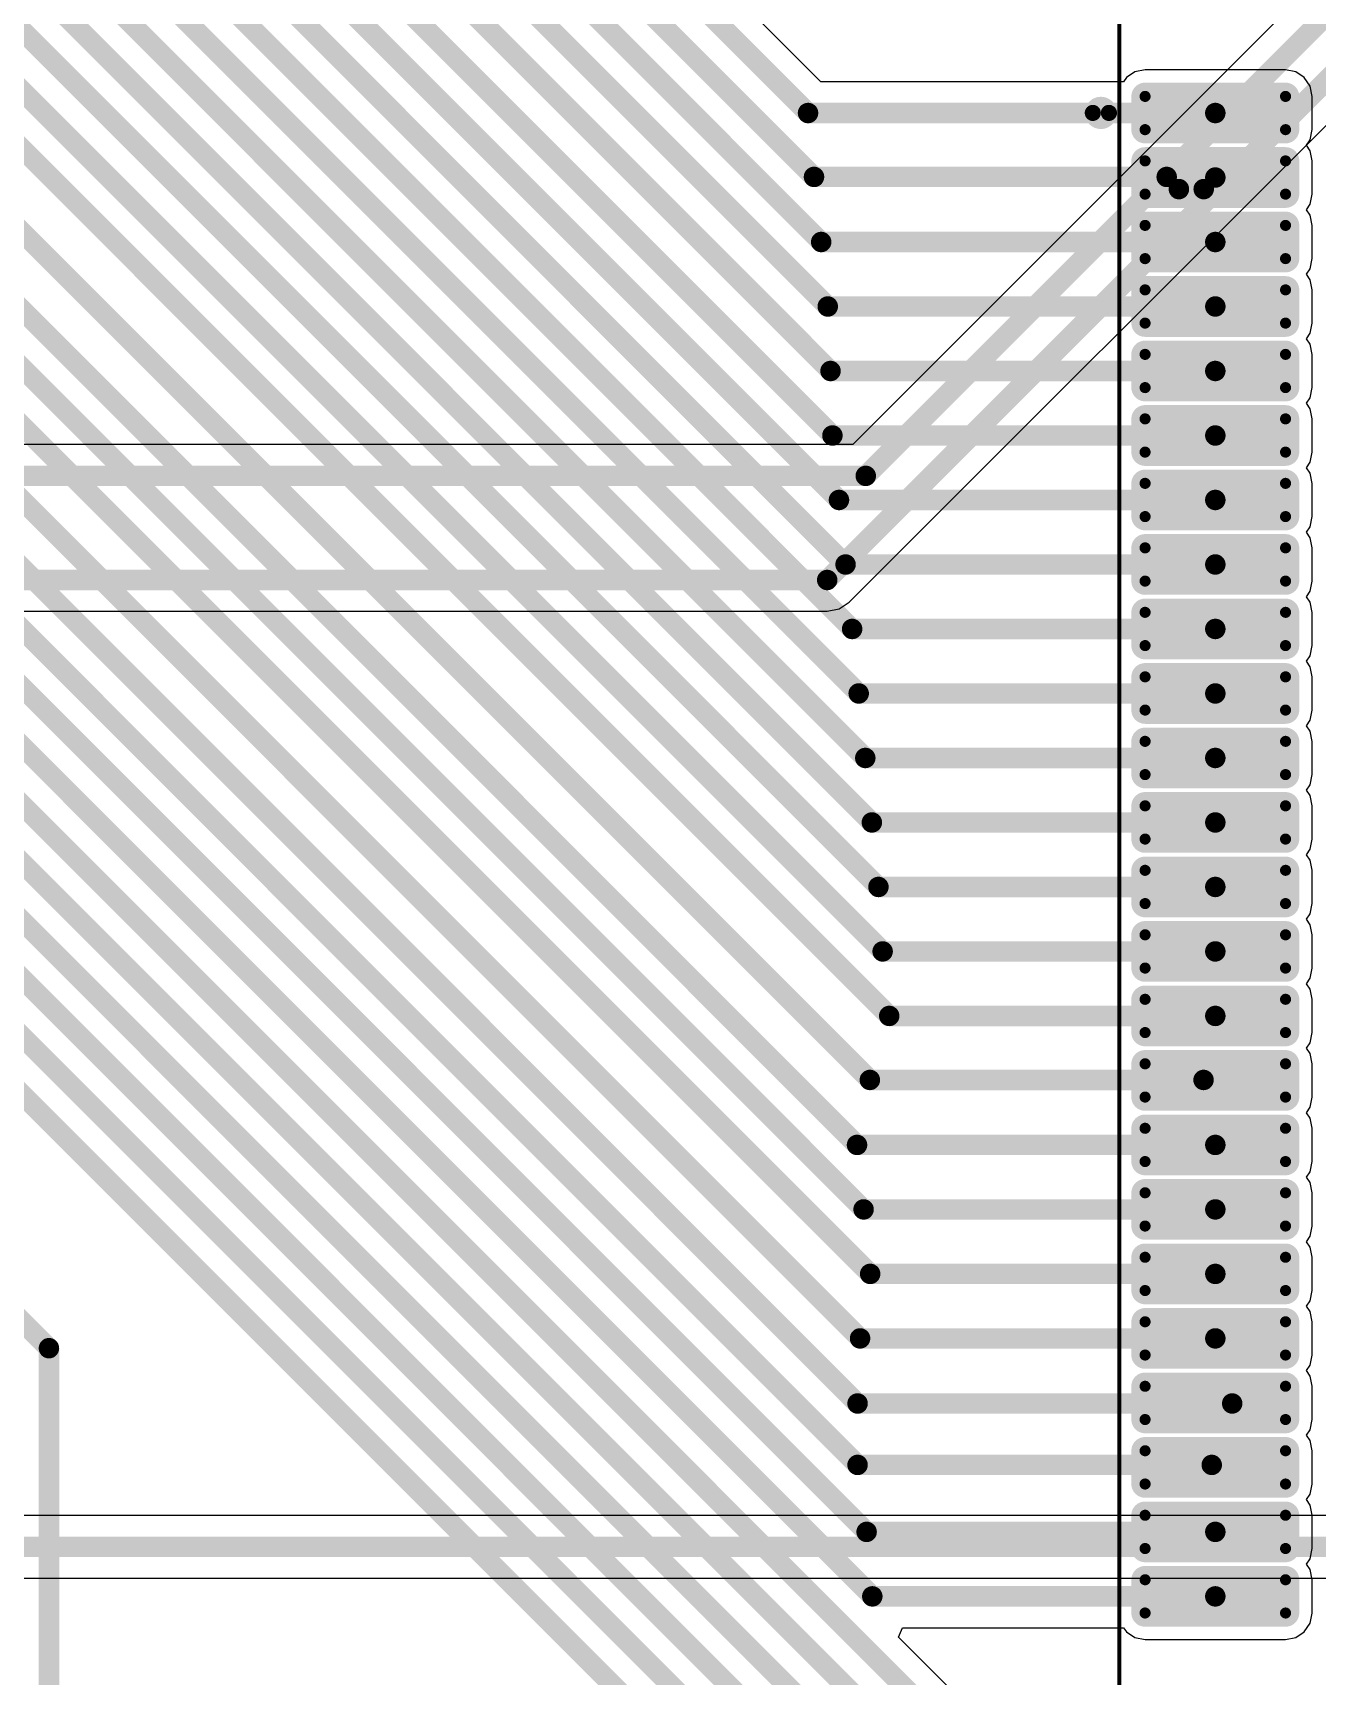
# Model space of a CAD drawing. Header units: millimetres. Extents: x 0.99 to 9.85, y 0.8 to 4.18.
# Drawn here: x 5.342 to 5.969, y 1.503 to 2.305 of the extents above; entities that cross this region are included whole.
import ezdxf

# ---------------------------------------------------------------- set-up
doc = ezdxf.new("R2010")
doc.units = ezdxf.units.MM
doc.header["$MEASUREMENT"] = 0
for name, color, linetype in [('BottomLayer', 5, 'Continuous'), ('Mechanical15', 56, 'Continuous'), ('TopLayer', 1, 'Continuous'), ('TopOverlay', 2, 'Continuous'), ('TopPaste', 8, 'Continuous'), ('TopSolder', 216, 'Continuous')]:
    doc.layers.add(name, color=color, linetype=linetype)

# ---------------------------------------------------------------- blocks, each defined once
blk = doc.blocks.new('QFP80P2390X1790X340_80N_91')
at = {"layer": 'Mechanical15', "const_width": 0.00197}
blk.add_lwpolyline([(-0.3811, -0.49921), (-0.3811, 0.49921)], dxfattribs=at)
at = {"layer": 'TopLayer', "const_width": 0.00271}
for points in [[(-0.36991, 0.37032, 1), (-0.3672, 0.37032, 1)], [(-0.3013, 0.37032, 1), (-0.2986, 0.37032, 1)], [(-0.36991, 0.35408, 1), (-0.3672, 0.35408, 1)], [(-0.3013, 0.35408, 1), (-0.2986, 0.35408, 1)], [(-0.36991, 0.33883, 1), (-0.3672, 0.33883, 1)], [(-0.3013, 0.33883, 1), (-0.2986, 0.33883, 1)], [(-0.36991, 0.32259, 1), (-0.3672, 0.32259, 1)], [(-0.3013, 0.32259, 1), (-0.2986, 0.32259, 1)], [(-0.36991, 0.30733, 1), (-0.3672, 0.30733, 1)], [(-0.3013, 0.30733, 1), (-0.2986, 0.30733, 1)], [(-0.36991, 0.29109, 1), (-0.3672, 0.29109, 1)], [(-0.3013, 0.29109, 1), (-0.2986, 0.29109, 1)], [(-0.36991, 0.27584, 1), (-0.3672, 0.27584, 1)], [(-0.3013, 0.27584, 1), (-0.2986, 0.27584, 1)], [(-0.36991, 0.2596, 1), (-0.3672, 0.2596, 1)], [(-0.3013, 0.2596, 1), (-0.2986, 0.2596, 1)], [(-0.36991, 0.24434, 1), (-0.3672, 0.24434, 1)], [(-0.3013, 0.24434, 1), (-0.2986, 0.24434, 1)], [(-0.36991, 0.2281, 1), (-0.3672, 0.2281, 1)], [(-0.3013, 0.2281, 1), (-0.2986, 0.2281, 1)], [(-0.36991, 0.21284, 1), (-0.3672, 0.21284, 1)], [(-0.3013, 0.21284, 1), (-0.2986, 0.21284, 1)], [(-0.36991, 0.1966, 1), (-0.3672, 0.1966, 1)], [(-0.3013, 0.1966, 1), (-0.2986, 0.1966, 1)], [(-0.36991, 0.18135, 1), (-0.3672, 0.18135, 1)], [(-0.3013, 0.18135, 1), (-0.2986, 0.18135, 1)], [(-0.36991, 0.16511, 1), (-0.3672, 0.16511, 1)], [(-0.3013, 0.16511, 1), (-0.2986, 0.16511, 1)], [(-0.36991, 0.14985, 1), (-0.3672, 0.14985, 1)], [(-0.3013, 0.14985, 1), (-0.2986, 0.14985, 1)], [(-0.36991, 0.13361, 1), (-0.3672, 0.13361, 1)], [(-0.3013, 0.13361, 1), (-0.2986, 0.13361, 1)], [(-0.36991, 0.11836, 1), (-0.3672, 0.11836, 1)], [(-0.3013, 0.11836, 1), (-0.2986, 0.11836, 1)], [(-0.36991, 0.10212, 1), (-0.3672, 0.10212, 1)], [(-0.3013, 0.10212, 1), (-0.2986, 0.10212, 1)], [(-0.36991, 0.08686, 1), (-0.3672, 0.08686, 1)], [(-0.3013, 0.08686, 1), (-0.2986, 0.08686, 1)], [(-0.36991, 0.07062, 1), (-0.3672, 0.07062, 1)], [(-0.3013, 0.07062, 1), (-0.2986, 0.07062, 1)], [(-0.36991, 0.05536, 1), (-0.3672, 0.05536, 1)], [(-0.3013, 0.05536, 1), (-0.2986, 0.05536, 1)], [(-0.36991, 0.03912, 1), (-0.3672, 0.03912, 1)], [(-0.3013, 0.03912, 1), (-0.2986, 0.03912, 1)], [(-0.36991, 0.02387, 1), (-0.3672, 0.02387, 1)], [(-0.3013, 0.02387, 1), (-0.2986, 0.02387, 1)], [(-0.36991, 0.00763, 1), (-0.3672, 0.00763, 1)], [(-0.3013, 0.00763, 1), (-0.2986, 0.00763, 1)], [(-0.36991, -0.00763, 1), (-0.3672, -0.00763, 1)], [(-0.3013, -0.00763, 1), (-0.2986, -0.00763, 1)], [(-0.36991, -0.02387, 1), (-0.3672, -0.02387, 1)], [(-0.3013, -0.02387, 1), (-0.2986, -0.02387, 1)], [(-0.36991, -0.03912, 1), (-0.3672, -0.03912, 1)], [(-0.3013, -0.03912, 1), (-0.2986, -0.03912, 1)], [(-0.36991, -0.05536, 1), (-0.3672, -0.05536, 1)], [(-0.3013, -0.05536, 1), (-0.2986, -0.05536, 1)], [(-0.36991, -0.07062, 1), (-0.3672, -0.07062, 1)], [(-0.3013, -0.07062, 1), (-0.2986, -0.07062, 1)], [(-0.36991, -0.08686, 1), (-0.3672, -0.08686, 1)], [(-0.3013, -0.08686, 1), (-0.2986, -0.08686, 1)], [(-0.36991, -0.10212, 1), (-0.3672, -0.10212, 1)], [(-0.3013, -0.10212, 1), (-0.2986, -0.10212, 1)], [(-0.36991, -0.11836, 1), (-0.3672, -0.11836, 1)], [(-0.3013, -0.11836, 1), (-0.2986, -0.11836, 1)], [(-0.36991, -0.13361, 1), (-0.3672, -0.13361, 1)], [(-0.3013, -0.13361, 1), (-0.2986, -0.13361, 1)], [(-0.36991, -0.14985, 1), (-0.3672, -0.14985, 1)], [(-0.3013, -0.14985, 1), (-0.2986, -0.14985, 1)], [(-0.36991, -0.16511, 1), (-0.3672, -0.16511, 1)], [(-0.3013, -0.16511, 1), (-0.2986, -0.16511, 1)], [(-0.36991, -0.18135, 1), (-0.3672, -0.18135, 1)], [(-0.3013, -0.18135, 1), (-0.2986, -0.18135, 1)], [(-0.36991, -0.1966, 1), (-0.3672, -0.1966, 1)], [(-0.3013, -0.1966, 1), (-0.2986, -0.1966, 1)], [(-0.36991, -0.21284, 1), (-0.3672, -0.21284, 1)], [(-0.3013, -0.21284, 1), (-0.2986, -0.21284, 1)], [(-0.36991, -0.2281, 1), (-0.3672, -0.2281, 1)], [(-0.3013, -0.2281, 1), (-0.2986, -0.2281, 1)], [(-0.36991, -0.24434, 1), (-0.3672, -0.24434, 1)], [(-0.3013, -0.24434, 1), (-0.2986, -0.24434, 1)], [(-0.36991, -0.2596, 1), (-0.3672, -0.2596, 1)], [(-0.3013, -0.2596, 1), (-0.2986, -0.2596, 1)], [(-0.36991, -0.27584, 1), (-0.3672, -0.27584, 1)], [(-0.3013, -0.27584, 1), (-0.2986, -0.27584, 1)], [(-0.36991, -0.29109, 1), (-0.3672, -0.29109, 1)], [(-0.3013, -0.29109, 1), (-0.2986, -0.29109, 1)], [(-0.36991, -0.30733, 1), (-0.3672, -0.30733, 1)], [(-0.3013, -0.30733, 1), (-0.2986, -0.30733, 1)], [(-0.36991, -0.32259, 1), (-0.3672, -0.32259, 1)], [(-0.3013, -0.32259, 1), (-0.2986, -0.32259, 1)], [(-0.36991, -0.33883, 1), (-0.3672, -0.33883, 1)], [(-0.3013, -0.33883, 1), (-0.2986, -0.33883, 1)], [(-0.36991, -0.35408, 1), (-0.3672, -0.35408, 1)], [(-0.3013, -0.35408, 1), (-0.2986, -0.35408, 1)], [(-0.36991, -0.37032, 1), (-0.3672, -0.37032, 1)], [(-0.3013, -0.37032, 1), (-0.2986, -0.37032, 1)]]:
    blk.add_lwpolyline(points, format="xyb", close=True, dxfattribs=at)
at = {"layer": 'TopLayer'}
for points in [[(-0.37126, 0.37032), (-0.37126, 0.35408), (-0.29724, 0.37032), (-0.29724, 0.35408)], [(-0.36855, 0.37303), (-0.36855, 0.35138), (-0.29995, 0.37303), (-0.29995, 0.35138)], [(-0.37126, 0.33883), (-0.37126, 0.32259), (-0.29724, 0.33883), (-0.29724, 0.32259)], [(-0.36855, 0.34154), (-0.36855, 0.31988), (-0.29995, 0.34154), (-0.29995, 0.31988)], [(-0.37126, 0.30733), (-0.37126, 0.29109), (-0.29724, 0.30733), (-0.29724, 0.29109)], [(-0.36855, 0.31004), (-0.36855, 0.28839), (-0.29995, 0.31004), (-0.29995, 0.28839)], [(-0.37126, 0.27584), (-0.37126, 0.2596), (-0.29724, 0.27584), (-0.29724, 0.2596)], [(-0.36855, 0.27854), (-0.36855, 0.25689), (-0.29995, 0.27854), (-0.29995, 0.25689)], [(-0.37126, 0.24434), (-0.37126, 0.2281), (-0.29724, 0.24434), (-0.29724, 0.2281)], [(-0.36855, 0.24705), (-0.36855, 0.22539), (-0.29995, 0.24705), (-0.29995, 0.22539)], [(-0.37126, 0.21284), (-0.37126, 0.1966), (-0.29724, 0.21284), (-0.29724, 0.1966)], [(-0.36855, 0.21555), (-0.36855, 0.1939), (-0.29995, 0.21555), (-0.29995, 0.1939)], [(-0.37126, 0.18135), (-0.37126, 0.16511), (-0.29724, 0.18135), (-0.29724, 0.16511)], [(-0.36855, 0.18405), (-0.36855, 0.1624), (-0.29995, 0.18405), (-0.29995, 0.1624)], [(-0.36855, 0.15256), (-0.36855, 0.13091), (-0.29995, 0.15256), (-0.29995, 0.13091)], [(-0.37126, 0.14985), (-0.37126, 0.13361), (-0.29724, 0.14985), (-0.29724, 0.13361)], [(-0.36855, 0.12106), (-0.36855, 0.09941), (-0.29995, 0.12106), (-0.29995, 0.09941)], [(-0.37126, 0.11836), (-0.37126, 0.10212), (-0.29724, 0.11836), (-0.29724, 0.10212)], [(-0.36855, 0.08957), (-0.36855, 0.06791), (-0.29995, 0.08957), (-0.29995, 0.06791)], [(-0.37126, 0.08686), (-0.37126, 0.07062), (-0.29724, 0.08686), (-0.29724, 0.07062)], [(-0.36855, 0.05807), (-0.36855, 0.03642), (-0.29995, 0.05807), (-0.29995, 0.03642)], [(-0.37126, 0.05536), (-0.37126, 0.03912), (-0.29724, 0.05536), (-0.29724, 0.03912)], [(-0.36855, 0.02657), (-0.36855, 0.00492), (-0.29995, 0.02657), (-0.29995, 0.00492)], [(-0.37126, 0.02387), (-0.37126, 0.00763), (-0.29724, 0.02387), (-0.29724, 0.00763)], [(-0.37126, -0.00763), (-0.37126, -0.02387), (-0.29724, -0.00763), (-0.29724, -0.02387)], [(-0.36855, -0.00492), (-0.36855, -0.02657), (-0.29995, -0.00492), (-0.29995, -0.02657)], [(-0.37126, -0.03912), (-0.37126, -0.05536), (-0.29724, -0.03912), (-0.29724, -0.05536)], [(-0.36855, -0.03642), (-0.36855, -0.05807), (-0.29995, -0.03642), (-0.29995, -0.05807)], [(-0.37126, -0.07062), (-0.37126, -0.08686), (-0.29724, -0.07062), (-0.29724, -0.08686)], [(-0.36855, -0.06791), (-0.36855, -0.08957), (-0.29995, -0.06791), (-0.29995, -0.08957)], [(-0.37126, -0.10212), (-0.37126, -0.11836), (-0.29724, -0.10212), (-0.29724, -0.11836)], [(-0.36855, -0.09941), (-0.36855, -0.12106), (-0.29995, -0.09941), (-0.29995, -0.12106)], [(-0.37126, -0.13361), (-0.37126, -0.14985), (-0.29724, -0.13361), (-0.29724, -0.14985)], [(-0.36855, -0.13091), (-0.36855, -0.15256), (-0.29995, -0.13091), (-0.29995, -0.15256)], [(-0.37126, -0.16511), (-0.37126, -0.18135), (-0.29724, -0.16511), (-0.29724, -0.18135)], [(-0.36855, -0.1624), (-0.36855, -0.18405), (-0.29995, -0.1624), (-0.29995, -0.18405)], [(-0.37126, -0.1966), (-0.37126, -0.21284), (-0.29724, -0.1966), (-0.29724, -0.21284)], [(-0.36855, -0.1939), (-0.36855, -0.21555), (-0.29995, -0.1939), (-0.29995, -0.21555)], [(-0.37126, -0.2281), (-0.37126, -0.24434), (-0.29724, -0.2281), (-0.29724, -0.24434)], [(-0.36855, -0.22539), (-0.36855, -0.24705), (-0.29995, -0.22539), (-0.29995, -0.24705)], [(-0.37126, -0.2596), (-0.37126, -0.27584), (-0.29724, -0.2596), (-0.29724, -0.27584)], [(-0.36855, -0.25689), (-0.36855, -0.27854), (-0.29995, -0.25689), (-0.29995, -0.27854)], [(-0.36855, -0.28839), (-0.36855, -0.31004), (-0.29995, -0.28839), (-0.29995, -0.31004)], [(-0.37126, -0.29109), (-0.37126, -0.30733), (-0.29724, -0.29109), (-0.29724, -0.30733)], [(-0.36855, -0.31988), (-0.36855, -0.34154), (-0.29995, -0.31988), (-0.29995, -0.34154)], [(-0.37126, -0.32259), (-0.37126, -0.33883), (-0.29724, -0.32259), (-0.29724, -0.33883)], [(-0.36855, -0.35138), (-0.36855, -0.37303), (-0.29995, -0.35138), (-0.29995, -0.37303)], [(-0.37126, -0.35408), (-0.37126, -0.37032), (-0.29724, -0.35408), (-0.29724, -0.37032)]]:
    blk.add_solid(points, dxfattribs=at)
at = {"layer": 'TopOverlay'}
for points, const_width in [([(-0.38622, 0.36226, 1), (-0.39409, 0.36226, 1)], 0.00787), ([(-0.39606, 0.36226, 1), (-0.39213, 0.36226, 1)], 0.00394), ([(-0.38819, 0.36226, 1), (-0.38425, 0.36226, 1)], 0.00394)]:
    blk.add_lwpolyline(points, format="xyb", close=True, dxfattribs=dict(at, const_width=const_width))
at = {"layer": 'TopPaste', "const_width": 0.00271}
for points in [[(-0.36991, 0.37032, 1), (-0.3672, 0.37032, 1)], [(-0.3013, 0.37032, 1), (-0.2986, 0.37032, 1)], [(-0.36991, 0.35408, 1), (-0.3672, 0.35408, 1)], [(-0.3013, 0.35408, 1), (-0.2986, 0.35408, 1)], [(-0.36991, 0.33883, 1), (-0.3672, 0.33883, 1)], [(-0.3013, 0.33883, 1), (-0.2986, 0.33883, 1)], [(-0.36991, 0.32259, 1), (-0.3672, 0.32259, 1)], [(-0.3013, 0.32259, 1), (-0.2986, 0.32259, 1)], [(-0.36991, 0.30733, 1), (-0.3672, 0.30733, 1)], [(-0.3013, 0.30733, 1), (-0.2986, 0.30733, 1)], [(-0.36991, 0.29109, 1), (-0.3672, 0.29109, 1)], [(-0.3013, 0.29109, 1), (-0.2986, 0.29109, 1)], [(-0.36991, 0.27584, 1), (-0.3672, 0.27584, 1)], [(-0.3013, 0.27584, 1), (-0.2986, 0.27584, 1)], [(-0.36991, 0.2596, 1), (-0.3672, 0.2596, 1)], [(-0.3013, 0.2596, 1), (-0.2986, 0.2596, 1)], [(-0.36991, 0.24434, 1), (-0.3672, 0.24434, 1)], [(-0.3013, 0.24434, 1), (-0.2986, 0.24434, 1)], [(-0.36991, 0.2281, 1), (-0.3672, 0.2281, 1)], [(-0.3013, 0.2281, 1), (-0.2986, 0.2281, 1)], [(-0.36991, 0.21284, 1), (-0.3672, 0.21284, 1)], [(-0.3013, 0.21284, 1), (-0.2986, 0.21284, 1)], [(-0.36991, 0.1966, 1), (-0.3672, 0.1966, 1)], [(-0.3013, 0.1966, 1), (-0.2986, 0.1966, 1)], [(-0.36991, 0.18135, 1), (-0.3672, 0.18135, 1)], [(-0.3013, 0.18135, 1), (-0.2986, 0.18135, 1)], [(-0.36991, 0.16511, 1), (-0.3672, 0.16511, 1)], [(-0.3013, 0.16511, 1), (-0.2986, 0.16511, 1)], [(-0.36991, 0.14985, 1), (-0.3672, 0.14985, 1)], [(-0.3013, 0.14985, 1), (-0.2986, 0.14985, 1)], [(-0.36991, 0.13361, 1), (-0.3672, 0.13361, 1)], [(-0.3013, 0.13361, 1), (-0.2986, 0.13361, 1)], [(-0.36991, 0.11836, 1), (-0.3672, 0.11836, 1)], [(-0.3013, 0.11836, 1), (-0.2986, 0.11836, 1)], [(-0.36991, 0.10212, 1), (-0.3672, 0.10212, 1)], [(-0.3013, 0.10212, 1), (-0.2986, 0.10212, 1)], [(-0.36991, 0.08686, 1), (-0.3672, 0.08686, 1)], [(-0.3013, 0.08686, 1), (-0.2986, 0.08686, 1)], [(-0.36991, 0.07062, 1), (-0.3672, 0.07062, 1)], [(-0.3013, 0.07062, 1), (-0.2986, 0.07062, 1)], [(-0.36991, 0.05536, 1), (-0.3672, 0.05536, 1)], [(-0.3013, 0.05536, 1), (-0.2986, 0.05536, 1)], [(-0.36991, 0.03912, 1), (-0.3672, 0.03912, 1)], [(-0.3013, 0.03912, 1), (-0.2986, 0.03912, 1)], [(-0.36991, 0.02387, 1), (-0.3672, 0.02387, 1)], [(-0.3013, 0.02387, 1), (-0.2986, 0.02387, 1)], [(-0.36991, 0.00763, 1), (-0.3672, 0.00763, 1)], [(-0.3013, 0.00763, 1), (-0.2986, 0.00763, 1)], [(-0.36991, -0.00763, 1), (-0.3672, -0.00763, 1)], [(-0.3013, -0.00763, 1), (-0.2986, -0.00763, 1)], [(-0.36991, -0.02387, 1), (-0.3672, -0.02387, 1)], [(-0.3013, -0.02387, 1), (-0.2986, -0.02387, 1)], [(-0.36991, -0.03912, 1), (-0.3672, -0.03912, 1)], [(-0.3013, -0.03912, 1), (-0.2986, -0.03912, 1)], [(-0.36991, -0.05536, 1), (-0.3672, -0.05536, 1)], [(-0.3013, -0.05536, 1), (-0.2986, -0.05536, 1)], [(-0.36991, -0.07062, 1), (-0.3672, -0.07062, 1)], [(-0.3013, -0.07062, 1), (-0.2986, -0.07062, 1)], [(-0.36991, -0.08686, 1), (-0.3672, -0.08686, 1)], [(-0.3013, -0.08686, 1), (-0.2986, -0.08686, 1)], [(-0.36991, -0.10212, 1), (-0.3672, -0.10212, 1)], [(-0.3013, -0.10212, 1), (-0.2986, -0.10212, 1)], [(-0.36991, -0.11836, 1), (-0.3672, -0.11836, 1)], [(-0.3013, -0.11836, 1), (-0.2986, -0.11836, 1)], [(-0.36991, -0.13361, 1), (-0.3672, -0.13361, 1)], [(-0.3013, -0.13361, 1), (-0.2986, -0.13361, 1)], [(-0.36991, -0.14985, 1), (-0.3672, -0.14985, 1)], [(-0.3013, -0.14985, 1), (-0.2986, -0.14985, 1)], [(-0.36991, -0.16511, 1), (-0.3672, -0.16511, 1)], [(-0.3013, -0.16511, 1), (-0.2986, -0.16511, 1)], [(-0.36991, -0.18135, 1), (-0.3672, -0.18135, 1)], [(-0.3013, -0.18135, 1), (-0.2986, -0.18135, 1)], [(-0.36991, -0.1966, 1), (-0.3672, -0.1966, 1)], [(-0.3013, -0.1966, 1), (-0.2986, -0.1966, 1)], [(-0.36991, -0.21284, 1), (-0.3672, -0.21284, 1)], [(-0.3013, -0.21284, 1), (-0.2986, -0.21284, 1)], [(-0.36991, -0.2281, 1), (-0.3672, -0.2281, 1)], [(-0.3013, -0.2281, 1), (-0.2986, -0.2281, 1)], [(-0.36991, -0.24434, 1), (-0.3672, -0.24434, 1)], [(-0.3013, -0.24434, 1), (-0.2986, -0.24434, 1)], [(-0.36991, -0.2596, 1), (-0.3672, -0.2596, 1)], [(-0.3013, -0.2596, 1), (-0.2986, -0.2596, 1)], [(-0.36991, -0.27584, 1), (-0.3672, -0.27584, 1)], [(-0.3013, -0.27584, 1), (-0.2986, -0.27584, 1)], [(-0.36991, -0.29109, 1), (-0.3672, -0.29109, 1)], [(-0.3013, -0.29109, 1), (-0.2986, -0.29109, 1)], [(-0.36991, -0.30733, 1), (-0.3672, -0.30733, 1)], [(-0.3013, -0.30733, 1), (-0.2986, -0.30733, 1)], [(-0.36991, -0.32259, 1), (-0.3672, -0.32259, 1)], [(-0.3013, -0.32259, 1), (-0.2986, -0.32259, 1)], [(-0.36991, -0.33883, 1), (-0.3672, -0.33883, 1)], [(-0.3013, -0.33883, 1), (-0.2986, -0.33883, 1)], [(-0.36991, -0.35408, 1), (-0.3672, -0.35408, 1)], [(-0.3013, -0.35408, 1), (-0.2986, -0.35408, 1)], [(-0.36991, -0.37032, 1), (-0.3672, -0.37032, 1)], [(-0.3013, -0.37032, 1), (-0.2986, -0.37032, 1)]]:
    blk.add_lwpolyline(points, format="xyb", close=True, dxfattribs=at)
at = {"layer": 'TopPaste'}
for points in [[(-0.37126, 0.37032), (-0.37126, 0.35408), (-0.29724, 0.37032), (-0.29724, 0.35408)], [(-0.36855, 0.37303), (-0.36855, 0.35138), (-0.29995, 0.37303), (-0.29995, 0.35138)], [(-0.37126, 0.33883), (-0.37126, 0.32259), (-0.29724, 0.33883), (-0.29724, 0.32259)], [(-0.36855, 0.34154), (-0.36855, 0.31988), (-0.29995, 0.34154), (-0.29995, 0.31988)], [(-0.37126, 0.30733), (-0.37126, 0.29109), (-0.29724, 0.30733), (-0.29724, 0.29109)], [(-0.36855, 0.31004), (-0.36855, 0.28839), (-0.29995, 0.31004), (-0.29995, 0.28839)], [(-0.37126, 0.27584), (-0.37126, 0.2596), (-0.29724, 0.27584), (-0.29724, 0.2596)], [(-0.36855, 0.27854), (-0.36855, 0.25689), (-0.29995, 0.27854), (-0.29995, 0.25689)], [(-0.37126, 0.24434), (-0.37126, 0.2281), (-0.29724, 0.24434), (-0.29724, 0.2281)], [(-0.36855, 0.24705), (-0.36855, 0.22539), (-0.29995, 0.24705), (-0.29995, 0.22539)], [(-0.37126, 0.21284), (-0.37126, 0.1966), (-0.29724, 0.21284), (-0.29724, 0.1966)], [(-0.36855, 0.21555), (-0.36855, 0.1939), (-0.29995, 0.21555), (-0.29995, 0.1939)], [(-0.37126, 0.18135), (-0.37126, 0.16511), (-0.29724, 0.18135), (-0.29724, 0.16511)], [(-0.36855, 0.18405), (-0.36855, 0.1624), (-0.29995, 0.18405), (-0.29995, 0.1624)], [(-0.36855, 0.15256), (-0.36855, 0.13091), (-0.29995, 0.15256), (-0.29995, 0.13091)], [(-0.37126, 0.14985), (-0.37126, 0.13361), (-0.29724, 0.14985), (-0.29724, 0.13361)], [(-0.36855, 0.12106), (-0.36855, 0.09941), (-0.29995, 0.12106), (-0.29995, 0.09941)], [(-0.37126, 0.11836), (-0.37126, 0.10212), (-0.29724, 0.11836), (-0.29724, 0.10212)], [(-0.36855, 0.08957), (-0.36855, 0.06791), (-0.29995, 0.08957), (-0.29995, 0.06791)], [(-0.37126, 0.08686), (-0.37126, 0.07062), (-0.29724, 0.08686), (-0.29724, 0.07062)], [(-0.36855, 0.05807), (-0.36855, 0.03642), (-0.29995, 0.05807), (-0.29995, 0.03642)], [(-0.37126, 0.05536), (-0.37126, 0.03912), (-0.29724, 0.05536), (-0.29724, 0.03912)], [(-0.36855, 0.02657), (-0.36855, 0.00492), (-0.29995, 0.02657), (-0.29995, 0.00492)], [(-0.37126, 0.02387), (-0.37126, 0.00763), (-0.29724, 0.02387), (-0.29724, 0.00763)], [(-0.37126, -0.00763), (-0.37126, -0.02387), (-0.29724, -0.00763), (-0.29724, -0.02387)], [(-0.36855, -0.00492), (-0.36855, -0.02657), (-0.29995, -0.00492), (-0.29995, -0.02657)], [(-0.37126, -0.03912), (-0.37126, -0.05536), (-0.29724, -0.03912), (-0.29724, -0.05536)], [(-0.36855, -0.03642), (-0.36855, -0.05807), (-0.29995, -0.03642), (-0.29995, -0.05807)], [(-0.37126, -0.07062), (-0.37126, -0.08686), (-0.29724, -0.07062), (-0.29724, -0.08686)], [(-0.36855, -0.06791), (-0.36855, -0.08957), (-0.29995, -0.06791), (-0.29995, -0.08957)], [(-0.37126, -0.10212), (-0.37126, -0.11836), (-0.29724, -0.10212), (-0.29724, -0.11836)], [(-0.36855, -0.09941), (-0.36855, -0.12106), (-0.29995, -0.09941), (-0.29995, -0.12106)], [(-0.37126, -0.13361), (-0.37126, -0.14985), (-0.29724, -0.13361), (-0.29724, -0.14985)], [(-0.36855, -0.13091), (-0.36855, -0.15256), (-0.29995, -0.13091), (-0.29995, -0.15256)], [(-0.37126, -0.16511), (-0.37126, -0.18135), (-0.29724, -0.16511), (-0.29724, -0.18135)], [(-0.36855, -0.1624), (-0.36855, -0.18405), (-0.29995, -0.1624), (-0.29995, -0.18405)], [(-0.37126, -0.1966), (-0.37126, -0.21284), (-0.29724, -0.1966), (-0.29724, -0.21284)], [(-0.36855, -0.1939), (-0.36855, -0.21555), (-0.29995, -0.1939), (-0.29995, -0.21555)], [(-0.37126, -0.2281), (-0.37126, -0.24434), (-0.29724, -0.2281), (-0.29724, -0.24434)], [(-0.36855, -0.22539), (-0.36855, -0.24705), (-0.29995, -0.22539), (-0.29995, -0.24705)], [(-0.37126, -0.2596), (-0.37126, -0.27584), (-0.29724, -0.2596), (-0.29724, -0.27584)], [(-0.36855, -0.25689), (-0.36855, -0.27854), (-0.29995, -0.25689), (-0.29995, -0.27854)], [(-0.36855, -0.28839), (-0.36855, -0.31004), (-0.29995, -0.28839), (-0.29995, -0.31004)], [(-0.37126, -0.29109), (-0.37126, -0.30733), (-0.29724, -0.29109), (-0.29724, -0.30733)], [(-0.36855, -0.31988), (-0.36855, -0.34154), (-0.29995, -0.31988), (-0.29995, -0.34154)], [(-0.37126, -0.32259), (-0.37126, -0.33883), (-0.29724, -0.32259), (-0.29724, -0.33883)], [(-0.36855, -0.35138), (-0.36855, -0.37303), (-0.29995, -0.35138), (-0.29995, -0.37303)], [(-0.37126, -0.35408), (-0.37126, -0.37032), (-0.29724, -0.35408), (-0.29724, -0.37032)]]:
    blk.add_solid(points, dxfattribs=at)
at = {"layer": 'TopSolder', "const_width": 0.00671}
for points in [[(-0.37191, 0.37032, 1), (-0.3652, 0.37032, 1)], [(-0.3033, 0.37032, 1), (-0.2966, 0.37032, 1)], [(-0.37191, 0.35408, 1), (-0.3652, 0.35408, 1)], [(-0.3033, 0.35408, 1), (-0.2966, 0.35408, 1)], [(-0.37191, 0.33883, 1), (-0.3652, 0.33883, 1)], [(-0.3033, 0.33883, 1), (-0.2966, 0.33883, 1)], [(-0.37191, 0.32259, 1), (-0.3652, 0.32259, 1)], [(-0.3033, 0.32259, 1), (-0.2966, 0.32259, 1)], [(-0.37191, 0.30733, 1), (-0.3652, 0.30733, 1)], [(-0.3033, 0.30733, 1), (-0.2966, 0.30733, 1)], [(-0.37191, 0.29109, 1), (-0.3652, 0.29109, 1)], [(-0.3033, 0.29109, 1), (-0.2966, 0.29109, 1)], [(-0.37191, 0.27584, 1), (-0.3652, 0.27584, 1)], [(-0.3033, 0.27584, 1), (-0.2966, 0.27584, 1)], [(-0.37191, 0.2596, 1), (-0.3652, 0.2596, 1)], [(-0.3033, 0.2596, 1), (-0.2966, 0.2596, 1)], [(-0.37191, 0.24434, 1), (-0.3652, 0.24434, 1)], [(-0.3033, 0.24434, 1), (-0.2966, 0.24434, 1)], [(-0.37191, 0.2281, 1), (-0.3652, 0.2281, 1)], [(-0.3033, 0.2281, 1), (-0.2966, 0.2281, 1)], [(-0.37191, 0.21284, 1), (-0.3652, 0.21284, 1)], [(-0.3033, 0.21284, 1), (-0.2966, 0.21284, 1)], [(-0.37191, 0.1966, 1), (-0.3652, 0.1966, 1)], [(-0.3033, 0.1966, 1), (-0.2966, 0.1966, 1)], [(-0.37191, 0.18135, 1), (-0.3652, 0.18135, 1)], [(-0.3033, 0.18135, 1), (-0.2966, 0.18135, 1)], [(-0.37191, 0.16511, 1), (-0.3652, 0.16511, 1)], [(-0.3033, 0.16511, 1), (-0.2966, 0.16511, 1)], [(-0.37191, 0.14985, 1), (-0.3652, 0.14985, 1)], [(-0.3033, 0.14985, 1), (-0.2966, 0.14985, 1)], [(-0.37191, 0.13361, 1), (-0.3652, 0.13361, 1)], [(-0.3033, 0.13361, 1), (-0.2966, 0.13361, 1)], [(-0.37191, 0.11836, 1), (-0.3652, 0.11836, 1)], [(-0.3033, 0.11836, 1), (-0.2966, 0.11836, 1)], [(-0.37191, 0.10212, 1), (-0.3652, 0.10212, 1)], [(-0.3033, 0.10212, 1), (-0.2966, 0.10212, 1)], [(-0.37191, 0.08686, 1), (-0.3652, 0.08686, 1)], [(-0.3033, 0.08686, 1), (-0.2966, 0.08686, 1)], [(-0.37191, 0.07062, 1), (-0.3652, 0.07062, 1)], [(-0.3033, 0.07062, 1), (-0.2966, 0.07062, 1)], [(-0.37191, 0.05536, 1), (-0.3652, 0.05536, 1)], [(-0.3033, 0.05536, 1), (-0.2966, 0.05536, 1)], [(-0.37191, 0.03912, 1), (-0.3652, 0.03912, 1)], [(-0.3033, 0.03912, 1), (-0.2966, 0.03912, 1)], [(-0.37191, 0.02387, 1), (-0.3652, 0.02387, 1)], [(-0.3033, 0.02387, 1), (-0.2966, 0.02387, 1)], [(-0.37191, 0.00763, 1), (-0.3652, 0.00763, 1)], [(-0.3033, 0.00763, 1), (-0.2966, 0.00763, 1)], [(-0.37191, -0.00763, 1), (-0.3652, -0.00763, 1)], [(-0.3033, -0.00763, 1), (-0.2966, -0.00763, 1)], [(-0.37191, -0.02387, 1), (-0.3652, -0.02387, 1)], [(-0.3033, -0.02387, 1), (-0.2966, -0.02387, 1)], [(-0.37191, -0.03912, 1), (-0.3652, -0.03912, 1)], [(-0.3033, -0.03912, 1), (-0.2966, -0.03912, 1)], [(-0.37191, -0.05536, 1), (-0.3652, -0.05536, 1)], [(-0.3033, -0.05536, 1), (-0.2966, -0.05536, 1)], [(-0.37191, -0.07062, 1), (-0.3652, -0.07062, 1)], [(-0.3033, -0.07062, 1), (-0.2966, -0.07062, 1)], [(-0.37191, -0.08686, 1), (-0.3652, -0.08686, 1)], [(-0.3033, -0.08686, 1), (-0.2966, -0.08686, 1)], [(-0.37191, -0.10212, 1), (-0.3652, -0.10212, 1)], [(-0.3033, -0.10212, 1), (-0.2966, -0.10212, 1)], [(-0.37191, -0.11836, 1), (-0.3652, -0.11836, 1)], [(-0.3033, -0.11836, 1), (-0.2966, -0.11836, 1)], [(-0.37191, -0.13361, 1), (-0.3652, -0.13361, 1)], [(-0.3033, -0.13361, 1), (-0.2966, -0.13361, 1)], [(-0.37191, -0.14985, 1), (-0.3652, -0.14985, 1)], [(-0.3033, -0.14985, 1), (-0.2966, -0.14985, 1)], [(-0.37191, -0.16511, 1), (-0.3652, -0.16511, 1)], [(-0.3033, -0.16511, 1), (-0.2966, -0.16511, 1)], [(-0.37191, -0.18135, 1), (-0.3652, -0.18135, 1)], [(-0.3033, -0.18135, 1), (-0.2966, -0.18135, 1)], [(-0.37191, -0.1966, 1), (-0.3652, -0.1966, 1)], [(-0.3033, -0.1966, 1), (-0.2966, -0.1966, 1)], [(-0.37191, -0.21284, 1), (-0.3652, -0.21284, 1)], [(-0.3033, -0.21284, 1), (-0.2966, -0.21284, 1)], [(-0.37191, -0.2281, 1), (-0.3652, -0.2281, 1)], [(-0.3033, -0.2281, 1), (-0.2966, -0.2281, 1)], [(-0.37191, -0.24434, 1), (-0.3652, -0.24434, 1)], [(-0.3033, -0.24434, 1), (-0.2966, -0.24434, 1)], [(-0.37191, -0.2596, 1), (-0.3652, -0.2596, 1)], [(-0.3033, -0.2596, 1), (-0.2966, -0.2596, 1)], [(-0.37191, -0.27584, 1), (-0.3652, -0.27584, 1)], [(-0.3033, -0.27584, 1), (-0.2966, -0.27584, 1)], [(-0.37191, -0.29109, 1), (-0.3652, -0.29109, 1)], [(-0.3033, -0.29109, 1), (-0.2966, -0.29109, 1)], [(-0.37191, -0.30733, 1), (-0.3652, -0.30733, 1)], [(-0.3033, -0.30733, 1), (-0.2966, -0.30733, 1)], [(-0.37191, -0.32259, 1), (-0.3652, -0.32259, 1)], [(-0.3033, -0.32259, 1), (-0.2966, -0.32259, 1)], [(-0.37191, -0.33883, 1), (-0.3652, -0.33883, 1)], [(-0.3033, -0.33883, 1), (-0.2966, -0.33883, 1)], [(-0.37191, -0.35408, 1), (-0.3652, -0.35408, 1)], [(-0.3033, -0.35408, 1), (-0.2966, -0.35408, 1)], [(-0.37191, -0.37032, 1), (-0.3652, -0.37032, 1)], [(-0.3033, -0.37032, 1), (-0.2966, -0.37032, 1)]]:
    blk.add_lwpolyline(points, format="xyb", close=True, dxfattribs=at)
at = {"layer": 'TopSolder'}
for points in [[(-0.37526, 0.37032), (-0.37526, 0.35408), (-0.29324, 0.37032), (-0.29324, 0.35408)], [(-0.36855, 0.37703), (-0.36855, 0.34738), (-0.29995, 0.37703), (-0.29995, 0.34738)], [(-0.36855, 0.34554), (-0.36855, 0.31588), (-0.29995, 0.34554), (-0.29995, 0.31588)], [(-0.37526, 0.33883), (-0.37526, 0.32259), (-0.29324, 0.33883), (-0.29324, 0.32259)], [(-0.36855, 0.31404), (-0.36855, 0.28439), (-0.29995, 0.31404), (-0.29995, 0.28439)], [(-0.37526, 0.30733), (-0.37526, 0.29109), (-0.29324, 0.30733), (-0.29324, 0.29109)], [(-0.36855, 0.28254), (-0.36855, 0.25289), (-0.29995, 0.28254), (-0.29995, 0.25289)], [(-0.37526, 0.27584), (-0.37526, 0.2596), (-0.29324, 0.27584), (-0.29324, 0.2596)], [(-0.36855, 0.25105), (-0.36855, 0.22139), (-0.29995, 0.25105), (-0.29995, 0.22139)], [(-0.37526, 0.24434), (-0.37526, 0.2281), (-0.29324, 0.24434), (-0.29324, 0.2281)], [(-0.36855, 0.21955), (-0.36855, 0.1899), (-0.29995, 0.21955), (-0.29995, 0.1899)], [(-0.37526, 0.21284), (-0.37526, 0.1966), (-0.29324, 0.21284), (-0.29324, 0.1966)], [(-0.36855, 0.18805), (-0.36855, 0.1584), (-0.29995, 0.18805), (-0.29995, 0.1584)], [(-0.37526, 0.18135), (-0.37526, 0.16511), (-0.29324, 0.18135), (-0.29324, 0.16511)], [(-0.36855, 0.15656), (-0.36855, 0.12691), (-0.29995, 0.15656), (-0.29995, 0.12691)], [(-0.37526, 0.14985), (-0.37526, 0.13361), (-0.29324, 0.14985), (-0.29324, 0.13361)], [(-0.36855, 0.12506), (-0.36855, 0.09541), (-0.29995, 0.12506), (-0.29995, 0.09541)], [(-0.37526, 0.11836), (-0.37526, 0.10212), (-0.29324, 0.11836), (-0.29324, 0.10212)], [(-0.36855, 0.09357), (-0.36855, 0.06391), (-0.29995, 0.09357), (-0.29995, 0.06391)], [(-0.37526, 0.08686), (-0.37526, 0.07062), (-0.29324, 0.08686), (-0.29324, 0.07062)], [(-0.36855, 0.06207), (-0.36855, 0.03242), (-0.29995, 0.06207), (-0.29995, 0.03242)], [(-0.37526, 0.05536), (-0.37526, 0.03912), (-0.29324, 0.05536), (-0.29324, 0.03912)], [(-0.36855, 0.03057), (-0.36855, 0.00092), (-0.29995, 0.03057), (-0.29995, 0.00092)], [(-0.37526, 0.02387), (-0.37526, 0.00763), (-0.29324, 0.02387), (-0.29324, 0.00763)], [(-0.37526, -0.00763), (-0.37526, -0.02387), (-0.29324, -0.00763), (-0.29324, -0.02387)], [(-0.36855, -0.00092), (-0.36855, -0.03057), (-0.29995, -0.00092), (-0.29995, -0.03057)], [(-0.37526, -0.03912), (-0.37526, -0.05536), (-0.29324, -0.03912), (-0.29324, -0.05536)], [(-0.36855, -0.03242), (-0.36855, -0.06207), (-0.29995, -0.03242), (-0.29995, -0.06207)], [(-0.36855, -0.06391), (-0.36855, -0.09357), (-0.29995, -0.06391), (-0.29995, -0.09357)], [(-0.37526, -0.07062), (-0.37526, -0.08686), (-0.29324, -0.07062), (-0.29324, -0.08686)], [(-0.36855, -0.09541), (-0.36855, -0.12506), (-0.29995, -0.09541), (-0.29995, -0.12506)], [(-0.37526, -0.10212), (-0.37526, -0.11836), (-0.29324, -0.10212), (-0.29324, -0.11836)], [(-0.36855, -0.12691), (-0.36855, -0.15656), (-0.29995, -0.12691), (-0.29995, -0.15656)], [(-0.37526, -0.13361), (-0.37526, -0.14985), (-0.29324, -0.13361), (-0.29324, -0.14985)], [(-0.36855, -0.1584), (-0.36855, -0.18805), (-0.29995, -0.1584), (-0.29995, -0.18805)], [(-0.37526, -0.16511), (-0.37526, -0.18135), (-0.29324, -0.16511), (-0.29324, -0.18135)], [(-0.36855, -0.1899), (-0.36855, -0.21955), (-0.29995, -0.1899), (-0.29995, -0.21955)], [(-0.37526, -0.1966), (-0.37526, -0.21284), (-0.29324, -0.1966), (-0.29324, -0.21284)], [(-0.36855, -0.22139), (-0.36855, -0.25105), (-0.29995, -0.22139), (-0.29995, -0.25105)], [(-0.37526, -0.2281), (-0.37526, -0.24434), (-0.29324, -0.2281), (-0.29324, -0.24434)], [(-0.36855, -0.25289), (-0.36855, -0.28254), (-0.29995, -0.25289), (-0.29995, -0.28254)], [(-0.37526, -0.2596), (-0.37526, -0.27584), (-0.29324, -0.2596), (-0.29324, -0.27584)], [(-0.36855, -0.28439), (-0.36855, -0.31404), (-0.29995, -0.28439), (-0.29995, -0.31404)], [(-0.37526, -0.29109), (-0.37526, -0.30733), (-0.29324, -0.29109), (-0.29324, -0.30733)], [(-0.36855, -0.31588), (-0.36855, -0.34554), (-0.29995, -0.31588), (-0.29995, -0.34554)], [(-0.37526, -0.32259), (-0.37526, -0.33883), (-0.29324, -0.32259), (-0.29324, -0.33883)], [(-0.36855, -0.34738), (-0.36855, -0.37703), (-0.29995, -0.34738), (-0.29995, -0.37703)], [(-0.37526, -0.35408), (-0.37526, -0.37032), (-0.29324, -0.35408), (-0.29324, -0.37032)]]:
    blk.add_solid(points, dxfattribs=at)

msp = doc.modelspace()

# ---------------------------------------------------------------- linework, layer by layer
at = {"layer": 'BottomLayer'}
for p, q in [((6.60766, 2.96929), (5.74267, 2.10429)), ((5.74097, 2.02734), (6.21293, 2.4993)), ((5.74267, 2.10429), (4.95787, 2.10429)), ((4.98249, 2.02286), (5.73016, 2.02286)), ((5.73016, 2.02286), (5.73601, 2.02403)), ((5.73601, 2.02403), (5.74097, 2.02734)), ((6.16417, 1.58129), (5.11634, 1.58129)), ((5.11, 1.55071), (6.16417, 1.55071))]:
    msp.add_line(p, q, dxfattribs=at)
at = {"layer": 'BottomLayer', "const_width": 0.01}
for points in [[(5.749, 2.089), (6.6766, 3.0166)], [(5.73016, 2.03816), (6.2066, 2.5146)], [(4.95787, 2.089), (5.749, 2.089)], [(4.97616, 2.03816), (5.73016, 2.03816)], [(5.11, 1.566), (6.177, 1.566)]]:
    msp.add_lwpolyline(points, dxfattribs=at)
at = {"layer": 'BottomLayer', "const_width": 0.005}
for points in [[(5.7465, 2.089, 1), (5.7515, 2.089, 1)], [(5.7465, 2.089, 1), (5.7515, 2.089, 1)], [(5.72766, 2.03816, 1), (5.73266, 2.03816, 1)], [(5.72766, 2.03816, 1), (5.73266, 2.03816, 1)]]:
    msp.add_lwpolyline(points, format="xyb", close=True, dxfattribs=at)
at = {"layer": 'TopLayer'}
for p, q in [((5.72713, 2.2815), (5.65154, 2.35709)), ((5.88545, 2.28728), (5.88049, 2.28629)), ((5.95405, 2.28728), (5.88545, 2.28728)), ((5.95901, 2.28629), (5.95405, 2.28728)), ((5.87496, 2.2815), (5.72713, 2.2815)), ((5.87629, 2.28349), (5.87496, 2.2815)), ((5.88049, 2.28629), (5.87629, 2.28349)), ((5.96321, 2.28349), (5.95901, 2.28629)), ((5.96602, 2.27928), (5.96321, 2.28349)), ((5.967, 2.27432), (5.96602, 2.27928)), ((5.967, 2.25808), (5.967, 2.27432)), ((5.96602, 2.25313), (5.967, 2.25808)), ((5.96423, 2.25046), (5.96602, 2.25313)), ((5.96602, 2.24779), (5.96423, 2.25046)), ((5.967, 2.24283), (5.96602, 2.24779)), ((5.967, 2.22659), (5.967, 2.24283)), ((5.96602, 2.22163), (5.967, 2.22659)), ((5.96423, 2.21896), (5.96602, 2.22163)), ((5.96602, 2.21629), (5.96423, 2.21896)), ((5.967, 2.21133), (5.96602, 2.21629)), ((5.967, 2.19509), (5.967, 2.21133)), ((5.96602, 2.19013), (5.967, 2.19509)), ((5.96423, 2.18746), (5.96602, 2.19013)), ((5.96602, 2.18479), (5.96423, 2.18746)), ((5.967, 2.17984), (5.96602, 2.18479)), ((5.967, 2.1636), (5.967, 2.17984)), ((5.96602, 2.15864), (5.967, 2.1636)), ((5.96423, 2.15597), (5.96602, 2.15864)), ((5.96602, 2.1533), (5.96423, 2.15597)), ((5.967, 2.14834), (5.96602, 2.1533)), ((5.967, 2.1321), (5.967, 2.14834)), ((5.96423, 2.12447), (5.96602, 2.12714)), ((5.96602, 2.12714), (5.967, 2.1321)), ((5.96602, 2.1218), (5.96423, 2.12447)), ((5.967, 2.11684), (5.96602, 2.1218)), ((5.967, 2.1006), (5.967, 2.11684)), ((5.96423, 2.09298), (5.96602, 2.09565)), ((5.96602, 2.09565), (5.967, 2.1006)), ((5.96602, 2.09031), (5.96423, 2.09298)), ((5.967, 2.08535), (5.96602, 2.09031)), ((5.967, 2.06911), (5.967, 2.08535)), ((5.96423, 2.06148), (5.96602, 2.06415)), ((5.96602, 2.06415), (5.967, 2.06911)), ((5.96602, 2.05881), (5.96423, 2.06148)), ((5.967, 2.05385), (5.96602, 2.05881)), ((5.967, 2.03761), (5.967, 2.05385)), ((5.96423, 2.02998), (5.96602, 2.03265)), ((5.96602, 2.03265), (5.967, 2.03761)), ((5.96602, 2.02731), (5.96423, 2.02998)), ((5.967, 2.02236), (5.96602, 2.02731)), ((5.967, 2.00612), (5.967, 2.02236)), ((5.96423, 1.99849), (5.96602, 2.00116)), ((5.96602, 1.99582), (5.96423, 1.99849)), ((5.96602, 2.00116), (5.967, 2.00612)), ((5.967, 1.99086), (5.96602, 1.99582)), ((5.967, 1.97462), (5.967, 1.99086)), ((5.96602, 1.96966), (5.967, 1.97462)), ((5.96423, 1.96699), (5.96602, 1.96966)), ((5.96602, 1.96432), (5.96423, 1.96699)), ((5.967, 1.95936), (5.96602, 1.96432)), ((5.967, 1.94312), (5.967, 1.95936)), ((5.96602, 1.93817), (5.967, 1.94312)), ((5.96423, 1.9355), (5.96602, 1.93817)), ((5.96602, 1.93283), (5.96423, 1.9355)), ((5.967, 1.92787), (5.96602, 1.93283)), ((5.967, 1.91163), (5.967, 1.92787)), ((5.96602, 1.90667), (5.967, 1.91163)), ((5.96423, 1.904), (5.96602, 1.90667)), ((5.96602, 1.90133), (5.96423, 1.904)), ((5.967, 1.89637), (5.96602, 1.90133)), ((5.967, 1.88013), (5.967, 1.89637)), ((5.96602, 1.87517), (5.967, 1.88013)), ((5.96423, 1.8725), (5.96602, 1.87517)), ((5.96602, 1.86983), (5.96423, 1.8725)), ((5.967, 1.86488), (5.96602, 1.86983)), ((5.967, 1.84864), (5.967, 1.86488)), ((5.96602, 1.84368), (5.967, 1.84864)), ((5.96423, 1.84101), (5.96602, 1.84368)), ((5.96602, 1.83834), (5.96423, 1.84101)), ((5.967, 1.83338), (5.96602, 1.83834)), ((5.967, 1.81714), (5.967, 1.83338)), ((5.96602, 1.81218), (5.967, 1.81714)), ((5.96423, 1.80951), (5.96602, 1.81218)), ((5.96602, 1.80684), (5.96423, 1.80951)), ((5.967, 1.80188), (5.96602, 1.80684)), ((5.967, 1.78564), (5.967, 1.80188)), ((5.96602, 1.78069), (5.967, 1.78564)), ((5.96423, 1.77802), (5.96602, 1.78069)), ((5.96602, 1.77535), (5.96423, 1.77802)), ((5.967, 1.77039), (5.96602, 1.77535)), ((5.967, 1.75415), (5.967, 1.77039)), ((5.96602, 1.74919), (5.967, 1.75415)), ((5.96423, 1.74652), (5.96602, 1.74919)), ((5.96602, 1.74385), (5.96423, 1.74652)), ((5.967, 1.73889), (5.96602, 1.74385)), ((5.967, 1.72265), (5.967, 1.73889)), ((5.96423, 1.71502), (5.96602, 1.71769)), ((5.96602, 1.71769), (5.967, 1.72265)), ((5.96602, 1.71235), (5.96423, 1.71502)), ((5.967, 1.7074), (5.96602, 1.71235)), ((5.967, 1.69116), (5.967, 1.7074)), ((5.96423, 1.68353), (5.96602, 1.6862)), ((5.96602, 1.6862), (5.967, 1.69116)), ((5.96602, 1.68086), (5.96423, 1.68353)), ((5.967, 1.6759), (5.96602, 1.68086)), ((5.967, 1.65966), (5.967, 1.6759)), ((5.96423, 1.65203), (5.96602, 1.6547)), ((5.96602, 1.6547), (5.967, 1.65966)), ((5.96602, 1.64936), (5.96423, 1.65203)), ((5.967, 1.6444), (5.96602, 1.64936)), ((5.967, 1.62816), (5.967, 1.6444)), ((5.96423, 1.62054), (5.96602, 1.62321)), ((5.96602, 1.62321), (5.967, 1.62816)), ((5.96602, 1.61787), (5.96423, 1.62054)), ((5.967, 1.61291), (5.96602, 1.61787)), ((5.967, 1.59667), (5.967, 1.61291)), ((5.96423, 1.58904), (5.96602, 1.59171)), ((5.96602, 1.58637), (5.96423, 1.58904)), ((5.96602, 1.59171), (5.967, 1.59667)), ((5.967, 1.58141), (5.96602, 1.58637)), ((5.967, 1.56517), (5.967, 1.58141)), ((5.96602, 1.56021), (5.967, 1.56517)), ((5.96423, 1.55754), (5.96602, 1.56021)), ((5.96602, 1.55487), (5.96423, 1.55754)), ((5.967, 1.54992), (5.96602, 1.55487)), ((5.967, 1.53368), (5.967, 1.54992)), ((5.96602, 1.52872), (5.967, 1.53368)), ((5.76503, 1.52188), (5.76694, 1.5265)), ((5.76694, 1.5265), (5.87496, 1.5265)), ((5.87496, 1.5265), (5.87629, 1.52451)), ((5.96321, 1.52451), (5.96602, 1.52872)), ((5.81998, 1.46693), (5.76503, 1.52188)), ((5.87629, 1.52451), (5.88049, 1.52171)), ((5.88049, 1.52171), (5.88545, 1.52072)), ((5.88545, 1.52072), (5.95405, 1.52072)), ((5.95405, 1.52072), (5.95901, 1.52171)), ((5.95901, 1.52171), (5.96321, 1.52451))]:
    msp.add_line(p, q, dxfattribs=at)
at = {"layer": 'TopLayer', "const_width": 0.01}
for points in [[(5.39544, 2.59156), (5.7208, 2.2662)], [(5.38716, 2.57156), (5.72372, 2.235)], [(5.37887, 2.55156), (5.72722, 2.20321)], [(5.37059, 2.53156), (5.73043, 2.17172)], [(5.36044, 2.51156), (5.73178, 2.14022)], [(5.34987, 2.49156), (5.73271, 2.10872)], [(5.34159, 2.47156), (5.73592, 2.07723)], [(5.3333, 2.45156), (5.73913, 2.04573)], [(5.32502, 2.43156), (5.74234, 2.01424)], [(5.31674, 2.41156), (5.74555, 1.98274)], [(5.30845, 2.39156), (5.74877, 1.95124)], [(5.30017, 2.37156), (5.75198, 1.91975)], [(5.29188, 2.35156), (5.75519, 1.88825)], [(5.28244, 2.33156), (5.75724, 1.85676)], [(5.27416, 2.31156), (5.76046, 1.82526)], [(5.25344, 2.29156), (5.751, 1.794)], [(5.23544, 2.27156), (5.74473, 1.76227)], [(5.7208, 2.2662), (5.91975, 2.2662)], [(5.22716, 2.25156), (5.74794, 1.73077)], [(5.72372, 2.235), (5.896, 2.235)], [(5.896, 2.235), (5.90196, 2.22904)], [(5.91408, 2.22904), (5.91975, 2.23471)], [(5.21887, 2.23156), (5.75116, 1.69928)], [(5.90196, 2.22904), (5.91408, 2.22904)], [(5.20244, 2.21156), (5.74622, 1.66778)], [(5.72722, 2.20321), (5.91975, 2.20321)], [(5.18944, 2.19156), (5.745, 1.636)], [(5.17944, 2.17156), (5.745, 1.606)], [(5.73043, 2.17172), (5.91975, 2.17172)], [(5.17116, 2.15156), (5.74942, 1.57329)], [(5.73178, 2.14022), (5.91975, 2.14022)], [(5.164, 2.13), (5.7522, 1.5418)], [(5.73271, 2.10872), (5.91975, 2.10872)], [(5.73592, 2.07723), (5.91975, 2.07723)], [(5.73913, 2.04573), (5.91975, 2.04573)], [(5.24844, 2.01684), (5.81365, 1.45164)], [(5.74234, 2.01424), (5.91975, 2.01424)], [(5.24016, 1.99684), (5.84179, 1.39521)], [(5.74555, 1.98274), (5.91975, 1.98274)], [(5.23187, 1.97684), (5.8335, 1.37521)], [(5.22843, 1.952), (5.82522, 1.35521)], [(5.74877, 1.95124), (5.91975, 1.95124)], [(5.22815, 1.924), (5.82115, 1.331)], [(5.75198, 1.91975), (5.91975, 1.91975)], [(5.75519, 1.88825), (5.91975, 1.88825)], [(5.25686, 1.867), (5.81686, 1.307)], [(5.75724, 1.85676), (5.91975, 1.85676)], [(5.76046, 1.82526), (5.91975, 1.82526)], [(5.751, 1.794), (5.914, 1.794)], [(5.74473, 1.76227), (5.91975, 1.76227)], [(5.74794, 1.73077), (5.91975, 1.73077)], [(5.3, 1.713), (5.35, 1.663)], [(5.75116, 1.69928), (5.91975, 1.69928)], [(5.74622, 1.66778), (5.91975, 1.66778)], [(5.35, 1.416), (5.35, 1.663)], [(5.745, 1.636), (5.928, 1.636)], [(5.745, 1.606), (5.918, 1.606)], [(5.74942, 1.57329), (5.91975, 1.57329)], [(5.7522, 1.5418), (5.91975, 1.5418)]]:
    msp.add_lwpolyline(points, dxfattribs=at)
at = {"layer": 'TopLayer', "const_width": 0.005}
for points in [[(5.7183, 2.2662, 1), (5.7233, 2.2662, 1)], [(5.7183, 2.2662, 1), (5.7233, 2.2662, 1)], [(5.91725, 2.2662, 1), (5.92225, 2.2662, 1)], [(5.72122, 2.235, 1), (5.72622, 2.235, 1)], [(5.72122, 2.235, 1), (5.72622, 2.235, 1)], [(5.8935, 2.235, 1), (5.8985, 2.235, 1)], [(5.8935, 2.235, 1), (5.8985, 2.235, 1)], [(5.91725, 2.23471, 1), (5.92225, 2.23471, 1)], [(5.89946, 2.22904, 1), (5.90446, 2.22904, 1)], [(5.89946, 2.22904, 1), (5.90446, 2.22904, 1)], [(5.91158, 2.22904, 1), (5.91658, 2.22904, 1)], [(5.91158, 2.22904, 1), (5.91658, 2.22904, 1)], [(5.72472, 2.20321, 1), (5.72972, 2.20321, 1)], [(5.72472, 2.20321, 1), (5.72972, 2.20321, 1)], [(5.91725, 2.20321, 1), (5.92225, 2.20321, 1)], [(5.72793, 2.17172, 1), (5.73293, 2.17172, 1)], [(5.72793, 2.17172, 1), (5.73293, 2.17172, 1)], [(5.91725, 2.17172, 1), (5.92225, 2.17172, 1)], [(5.72928, 2.14022, 1), (5.73428, 2.14022, 1)], [(5.72928, 2.14022, 1), (5.73428, 2.14022, 1)], [(5.91725, 2.14022, 1), (5.92225, 2.14022, 1)], [(5.73021, 2.10872, 1), (5.73521, 2.10872, 1)], [(5.73021, 2.10872, 1), (5.73521, 2.10872, 1)], [(5.91725, 2.10872, 1), (5.92225, 2.10872, 1)], [(5.73342, 2.07723, 1), (5.73842, 2.07723, 1)], [(5.73342, 2.07723, 1), (5.73842, 2.07723, 1)], [(5.91725, 2.07723, 1), (5.92225, 2.07723, 1)], [(5.73663, 2.04573, 1), (5.74163, 2.04573, 1)], [(5.73663, 2.04573, 1), (5.74163, 2.04573, 1)], [(5.91725, 2.04573, 1), (5.92225, 2.04573, 1)], [(5.73984, 2.01424, 1), (5.74484, 2.01424, 1)], [(5.73984, 2.01424, 1), (5.74484, 2.01424, 1)], [(5.91725, 2.01424, 1), (5.92225, 2.01424, 1)], [(5.74305, 1.98274, 1), (5.74805, 1.98274, 1)], [(5.74305, 1.98274, 1), (5.74805, 1.98274, 1)], [(5.91725, 1.98274, 1), (5.92225, 1.98274, 1)], [(5.74627, 1.95124, 1), (5.75127, 1.95124, 1)], [(5.74627, 1.95124, 1), (5.75127, 1.95124, 1)], [(5.91725, 1.95124, 1), (5.92225, 1.95124, 1)], [(5.74948, 1.91975, 1), (5.75448, 1.91975, 1)], [(5.74948, 1.91975, 1), (5.75448, 1.91975, 1)], [(5.91725, 1.91975, 1), (5.92225, 1.91975, 1)], [(5.75269, 1.88825, 1), (5.75769, 1.88825, 1)], [(5.75269, 1.88825, 1), (5.75769, 1.88825, 1)], [(5.91725, 1.88825, 1), (5.92225, 1.88825, 1)], [(5.75474, 1.85676, 1), (5.75974, 1.85676, 1)], [(5.75474, 1.85676, 1), (5.75974, 1.85676, 1)], [(5.91725, 1.85676, 1), (5.92225, 1.85676, 1)], [(5.75796, 1.82526, 1), (5.76296, 1.82526, 1)], [(5.75796, 1.82526, 1), (5.76296, 1.82526, 1)], [(5.91725, 1.82526, 1), (5.92225, 1.82526, 1)], [(5.7485, 1.794, 1), (5.7535, 1.794, 1)], [(5.7485, 1.794, 1), (5.7535, 1.794, 1)], [(5.9115, 1.794, 1), (5.9165, 1.794, 1)], [(5.74223, 1.76227, 1), (5.74723, 1.76227, 1)], [(5.74223, 1.76227, 1), (5.74723, 1.76227, 1)], [(5.91725, 1.76227, 1), (5.92225, 1.76227, 1)], [(5.74544, 1.73077, 1), (5.75044, 1.73077, 1)], [(5.74544, 1.73077, 1), (5.75044, 1.73077, 1)], [(5.91725, 1.73077, 1), (5.92225, 1.73077, 1)], [(5.74866, 1.69928, 1), (5.75366, 1.69928, 1)], [(5.74866, 1.69928, 1), (5.75366, 1.69928, 1)], [(5.91725, 1.69928, 1), (5.92225, 1.69928, 1)], [(5.74372, 1.66778, 1), (5.74872, 1.66778, 1)], [(5.74372, 1.66778, 1), (5.74872, 1.66778, 1)], [(5.91725, 1.66778, 1), (5.92225, 1.66778, 1)], [(5.3475, 1.663, 1), (5.3525, 1.663, 1)], [(5.3475, 1.663, 1), (5.3525, 1.663, 1)], [(5.7425, 1.636, 1), (5.7475, 1.636, 1)], [(5.7425, 1.636, 1), (5.7475, 1.636, 1)], [(5.9255, 1.636, 1), (5.9305, 1.636, 1)], [(5.7425, 1.606, 1), (5.7475, 1.606, 1)], [(5.7425, 1.606, 1), (5.7475, 1.606, 1)], [(5.9155, 1.606, 1), (5.9205, 1.606, 1)], [(5.74692, 1.57329, 1), (5.75192, 1.57329, 1)], [(5.74692, 1.57329, 1), (5.75192, 1.57329, 1)], [(5.91725, 1.57329, 1), (5.92225, 1.57329, 1)], [(5.7497, 1.5418, 1), (5.7547, 1.5418, 1)], [(5.7497, 1.5418, 1), (5.7547, 1.5418, 1)], [(5.91725, 1.5418, 1), (5.92225, 1.5418, 1)]]:
    msp.add_lwpolyline(points, format="xyb", close=True, dxfattribs=at)

# ---------------------------------------------------------------- block references
msp.add_blockref('QFP80P2390X1790X340_80N_91', (6.254, 1.904))

doc.saveas('drawing.dxf')
